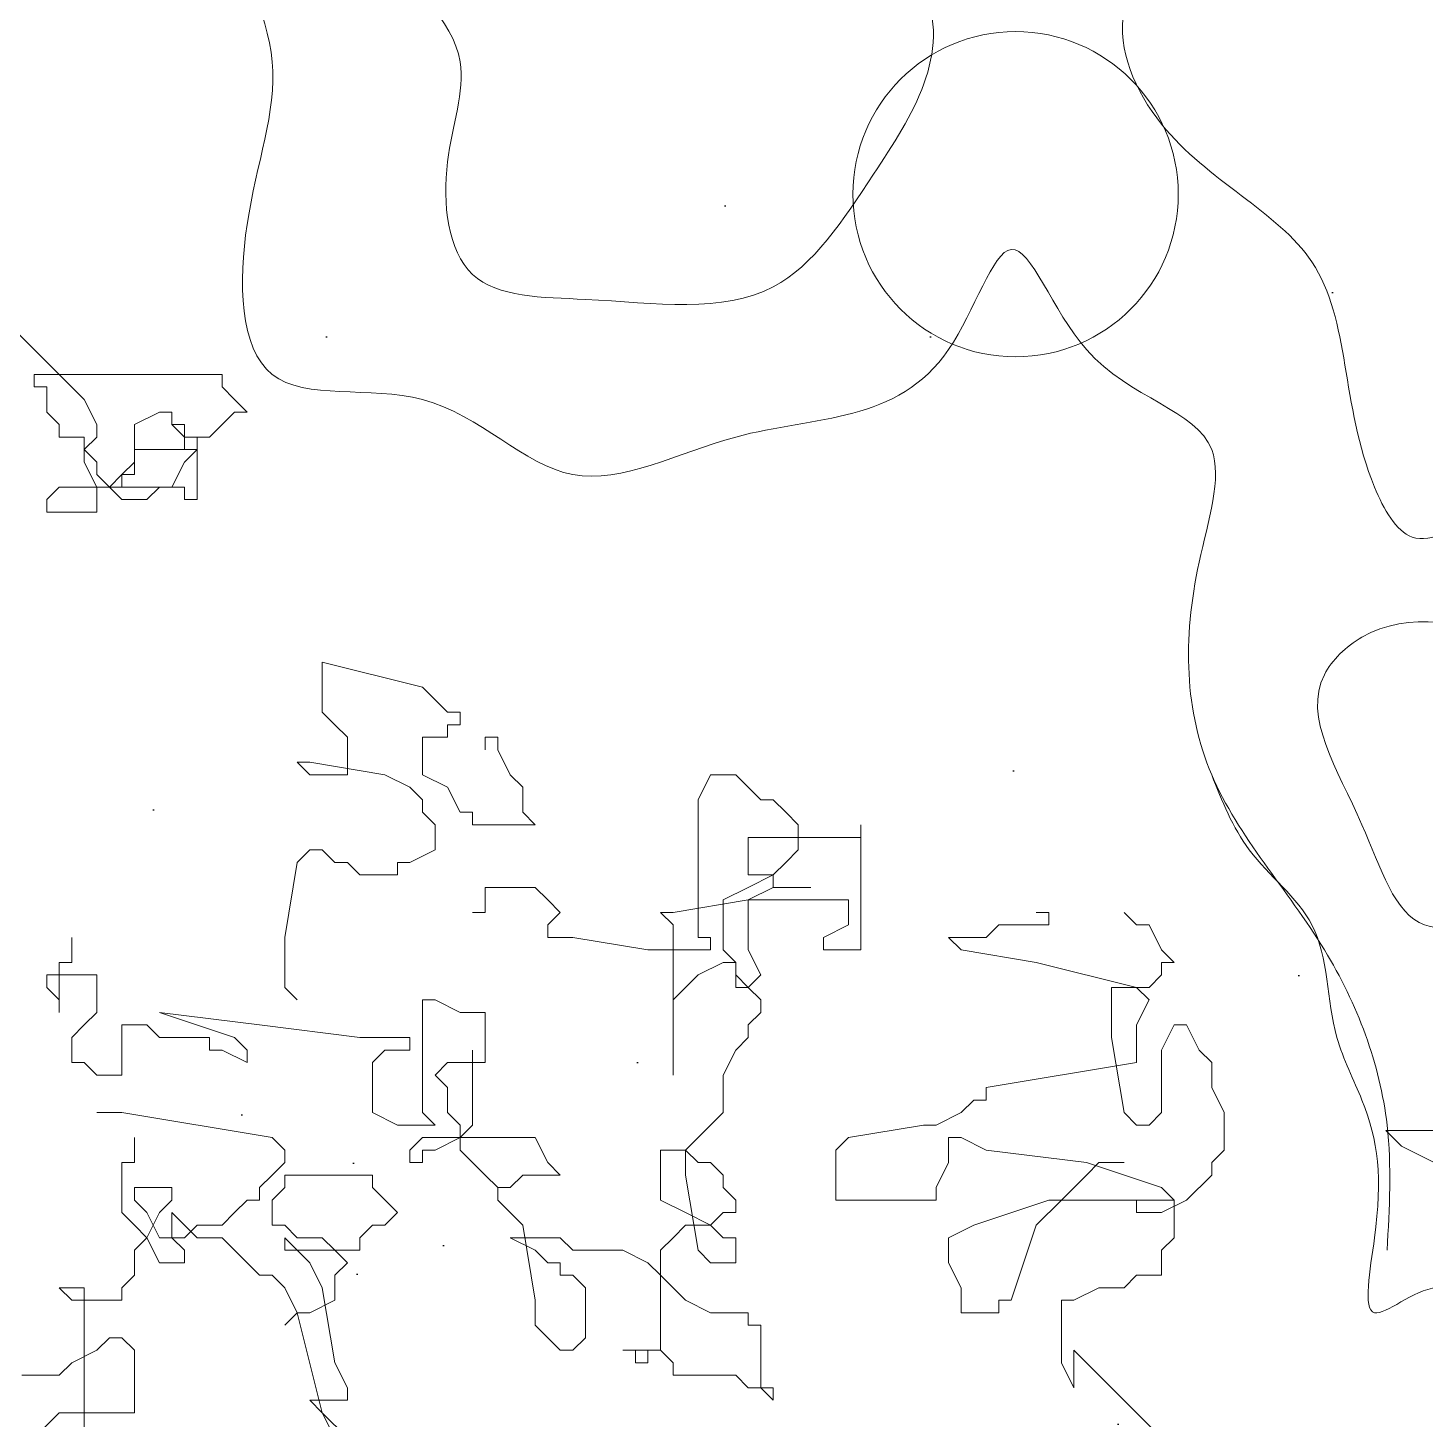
# Model space of a CAD drawing. Extents: x -95 to 325, y -1215 to -918.
# Drawn here: x 86.81 to 94.1, y -1081.7 to -1074.44 of the extents above; entities that cross this region are included whole.
import ezdxf

# ---------------------------------------------------------------- set-up
doc = ezdxf.new("R2010")
doc.units = 0
doc.layers.get('0').update_dxf_attribs({"linetype": 'CONTINUOUS'})
for name, color, linetype in [('尺寸标注', 7, 'CONTINUOUS'), ('福建茶', 76, 'CONTINUOUS'), ('马尼拉草', 80, 'CONTINUOUS')]:
    doc.layers.add(name, color=color, linetype=linetype)

# ---------------------------------------------------------------- blocks, each defined once
blk = doc.blocks.new('tulia')
at = {"color": 3, "lineweight": 0}
for p, q in [((206.8067, 268.881), (206.8067, 269.5012)), ((202.701, 269.4535), (202.9875, 269.1672)), ((205.8997, 269.358), (205.8042, 269.4535)), ((205.8519, 269.4535), (205.8997, 269.358)), ((206.9977, 269.4535), (206.9022, 269.358)), ((205.9474, 269.3103), (205.8997, 269.358)), ((205.8997, 269.358), (205.9951, 268.9764)), ((206.9022, 269.358), (206.6158, 269.358)), ((206.6158, 269.358), (206.6158, 269.1195)), ((204.181, 269.2626), (204.181, 269.3103)), ((204.181, 269.3103), (204.2287, 269.2626)), ((205.8042, 269.3103), (205.9474, 269.3103)), ((205.8042, 269.2626), (205.8042, 269.3103)), ((203.0352, 269.1195), (203.0352, 269.2626)), ((203.0352, 269.2626), (203.083, 269.1672)), ((204.2765, 269.2626), (204.181, 269.2626)), ((204.2287, 269.2626), (204.2287, 269.0241)), ((204.3242, 269.2149), (204.2765, 269.2626)), ((204.5629, 269.2149), (204.3242, 269.2149)), ((204.5629, 269.1672), (204.5629, 269.2149)), ((205.8519, 269.1672), (205.8042, 269.2626)), ((206.8545, 269.1672), (206.9022, 269.2149)), ((206.9022, 269.2149), (207.0454, 269.2149)), ((202.9875, 269.1672), (203.0352, 269.1195)), ((203.083, 269.1672), (203.083, 268.9287)), ((204.6107, 269.1195), (204.5629, 269.1672)), ((204.6584, 269.1195), (204.6584, 269.1672)), ((204.6584, 269.1672), (204.7061, 269.1672)), ((204.7061, 269.1672), (204.7061, 269.1195)), ((205.8997, 268.881), (205.8519, 269.1672)), ((206.759, 269.1195), (206.8545, 269.1672)), ((204.6107, 268.8333), (204.6107, 269.1195)), ((204.6107, 269.1195), (204.6584, 269.1195)), ((204.7539, 269.1195), (204.6107, 269.1195)), ((204.7061, 269.1195), (204.7539, 269.1195)), ((204.9448, 269.1195), (204.8971, 269.0718)), ((204.9926, 269.1195), (204.9448, 269.1195)), ((205.0403, 269.0718), (204.9926, 269.1195)), ((206.6158, 269.1195), (206.6635, 269.0718)), ((206.7113, 269.0718), (206.759, 269.1195)), ((204.8971, 269.0718), (204.8971, 268.881)), ((205.0881, 269.0241), (205.0403, 269.0718)), ((206.6635, 269.0718), (206.7113, 269.0718)), ((204.2287, 269.0241), (204.2765, 269.0241)), ((204.2765, 269.0241), (204.2765, 268.9764)), ((205.0881, 268.9287), (205.0881, 269.0241)), ((206.0429, 269.0241), (205.9951, 268.9764)), ((203.3217, 268.9287), (203.3217, 268.9764)), ((203.3217, 268.9764), (203.4649, 268.9764)), ((203.4649, 268.9764), (203.4649, 268.881)), ((204.2765, 268.9764), (204.4197, 268.9764)), ((204.4197, 268.9764), (204.5152, 268.9287)), ((205.9474, 268.9764), (205.8519, 268.9287)), ((205.9951, 268.9764), (205.9474, 268.9764)), ((205.9951, 268.9764), (206.0429, 268.881)), ((203.0352, 268.9287), (202.9397, 268.881)), ((203.083, 268.9287), (203.0352, 268.9287)), ((203.1784, 268.6425), (203.2739, 268.9287)), ((203.2739, 268.9287), (203.3217, 268.9287)), ((204.5152, 268.9287), (204.5629, 268.881)), ((205.1358, 268.6425), (205.0881, 268.9287)), ((205.8519, 268.9287), (205.8519, 268.8333)), ((206.6635, 268.881), (206.6635, 268.9287)), ((206.6635, 268.9287), (206.8545, 268.9287)), ((206.8545, 268.9287), (206.9022, 268.881)), ((202.8442, 268.881), (202.7965, 268.8333)), ((202.9397, 268.881), (202.8442, 268.881)), ((203.4649, 268.881), (203.5126, 268.7856)), ((204.5629, 268.881), (204.6107, 268.8333)), ((204.8971, 268.881), (204.9448, 268.8333)), ((205.9474, 268.7856), (205.8997, 268.881)), ((206.0429, 268.881), (206.0906, 268.8333)), ((206.6158, 268.8333), (206.6635, 268.881)), ((206.9022, 268.881), (206.8067, 268.881)), ((202.7965, 268.8333), (202.701, 268.8333)), ((202.701, 268.8333), (202.701, 268.7379)), ((204.6584, 268.7856), (204.6107, 268.8333)), ((204.6107, 268.8333), (204.6107, 268.7379)), ((204.9448, 268.8333), (204.9926, 268.8333)), ((204.9926, 268.8333), (204.9926, 268.7856)), ((205.8519, 268.8333), (205.8042, 268.7856)), ((206.0906, 268.8333), (206.1384, 268.8333)), ((206.1384, 268.8333), (206.1861, 268.7856)), ((206.6158, 268.7379), (206.6158, 268.8333)), ((202.701, 268.7379), (202.6533, 268.6902)), ((203.5126, 268.7856), (203.5126, 268.6902)), ((204.3242, 268.6902), (204.3242, 268.7856)), ((204.3242, 268.7856), (204.4197, 268.7856)), ((204.4197, 268.7856), (204.4674, 268.7379)), ((204.4674, 268.7379), (204.5152, 268.4517)), ((204.6107, 268.7379), (204.5629, 268.6902)), ((204.7539, 268.7379), (204.6584, 268.7856)), ((204.9448, 268.7379), (204.7539, 268.7379)), ((204.9926, 268.6902), (204.9448, 268.7379)), ((204.9926, 268.7856), (205.0403, 268.7856)), ((205.0403, 268.7856), (205.0881, 268.7379)), ((205.0881, 268.7379), (205.1835, 268.6902)), ((205.7564, 268.7379), (205.9951, 268.7379)), ((205.7564, 268.6902), (205.7564, 268.7379)), ((205.8042, 268.7856), (205.8519, 268.7379)), ((205.8519, 268.7379), (205.8997, 268.6902)), ((205.9951, 268.7379), (205.9474, 268.7856)), ((205.9951, 268.7379), (206.0429, 268.6902)), ((206.0429, 268.7379), (205.9951, 268.7379)), ((206.0429, 268.6902), (206.0429, 268.7379)), ((206.1861, 268.7856), (206.2338, 268.7379)), ((206.2338, 268.7379), (206.2816, 268.6902)), ((206.4248, 268.7379), (206.4248, 268.7856)), ((206.4248, 268.7856), (206.5203, 268.7856)), ((206.4725, 268.6902), (206.4248, 268.7379)), ((206.5203, 268.7856), (206.568, 268.6902)), ((206.568, 268.6902), (206.6158, 268.7379)), ((202.6533, 268.6902), (202.6533, 268.5471)), ((203.5126, 268.6902), (203.4171, 268.6425)), ((204.372, 268.6902), (204.3242, 268.6902)), ((204.4197, 268.6425), (204.372, 268.6902)), ((204.5629, 268.6902), (204.5152, 268.6425)), ((205.1835, 268.6902), (204.9926, 268.6902)), ((205.7087, 268.6425), (205.7564, 268.6902)), ((205.8997, 268.6902), (205.9951, 268.6902)), ((205.9951, 268.6902), (206.0429, 268.6425)), ((206.2816, 268.6902), (206.3771, 268.6902)), ((206.3771, 268.6425), (206.4248, 268.6902)), ((206.3771, 268.6902), (206.4725, 268.5948)), ((206.4248, 268.6902), (206.5203, 268.6902)), ((206.4725, 268.5948), (206.4725, 268.6902)), ((206.5203, 268.6902), (206.568, 268.5948)), ((206.5203, 268.5948), (206.568, 268.6902)), ((206.568, 268.6902), (206.6158, 268.6425)), ((203.083, 268.5471), (203.1784, 268.6425)), ((203.4171, 268.6425), (203.1307, 268.5471)), ((204.4197, 268.6425), (204.372, 268.5948)), ((204.5152, 268.6425), (204.4197, 268.6425)), ((204.5152, 268.5948), (204.4197, 268.6425)), ((205.2313, 268.5471), (205.1358, 268.6425)), ((205.6132, 268.5948), (205.661, 268.6425)), ((205.661, 268.6425), (205.7087, 268.6425)), ((206.0429, 268.6425), (206.0906, 268.6425)), ((206.0906, 268.6425), (206.0906, 268.5471)), ((206.2338, 268.5948), (206.2816, 268.6425)), ((206.2816, 268.6425), (206.3771, 268.6425)), ((206.6158, 268.6425), (206.6635, 268.5948)), ((202.701, 268.5948), (202.6055, 268.5471)), ((202.7965, 268.5948), (202.701, 268.5948)), ((202.7965, 268.5471), (202.7965, 268.5948)), ((204.372, 268.5948), (204.3242, 268.5948)), ((204.3242, 268.5948), (204.3242, 268.5471)), ((204.6107, 268.5471), (204.5152, 268.5948)), ((205.7087, 268.4994), (205.6132, 268.5948)), ((206.1861, 268.5471), (206.2338, 268.5948)), ((206.4725, 268.5471), (206.5203, 268.5948)), ((206.568, 268.5948), (206.6158, 268.5471)), ((206.6635, 268.5948), (206.6635, 268.4039)), ((202.6055, 268.5471), (202.5101, 268.4517)), ((202.6533, 268.5471), (202.7965, 268.5471)), ((203.1307, 268.5471), (202.6533, 268.5471)), ((202.6533, 268.5471), (202.701, 268.4994)), ((202.9875, 268.4517), (203.083, 268.5471)), ((203.5604, 268.4994), (203.5604, 268.5471)), ((203.5604, 268.5471), (203.9423, 268.5471)), ((203.9423, 268.5471), (203.9423, 268.3562)), ((204.3242, 268.5471), (204.372, 268.4994)), ((204.6107, 268.3562), (204.6107, 268.5471)), ((205.2313, 268.5471), (205.2313, 268.4994)), ((205.2313, 268.4994), (205.2313, 268.5471)), ((206.0906, 268.5471), (206.0429, 268.4994)), ((206.1384, 268.4994), (206.1384, 268.5471)), ((206.1384, 268.5471), (206.1861, 268.5471)), ((206.4725, 268.4994), (206.4725, 268.5471)), ((206.6158, 268.5471), (206.6158, 268.4994)), ((202.701, 268.4994), (202.9875, 268.4039)), ((203.5126, 268.4039), (203.5604, 268.4994)), ((204.372, 268.4994), (204.372, 268.4517)), ((205.1358, 268.4517), (205.1835, 268.4994)), ((205.1835, 268.4994), (205.2313, 268.4994)), ((205.2313, 268.4994), (205.279, 268.4517)), ((205.7087, 268.4517), (205.7087, 268.4994)), ((206.0429, 268.4994), (206.0429, 268.4517)), ((206.0906, 268.4517), (206.1384, 268.4994)), ((206.6158, 268.4994), (206.4725, 268.4994)), ((202.5101, 268.4517), (202.5101, 268.4039)), ((202.9397, 268.4039), (202.9875, 268.4517)), ((204.372, 268.4517), (204.4197, 268.4039)), ((204.5152, 268.4517), (204.5152, 268.3562)), ((205.0403, 268.4039), (204.9926, 268.4517)), ((204.9926, 268.4517), (205.1358, 268.4517)), ((205.279, 268.4517), (205.3268, 268.4039)), ((206.0429, 268.4517), (205.7087, 268.4517)), ((206.0429, 268.4039), (206.0906, 268.4517)), ((201.6671, 268.4014), (201.7865, 268.3418)), ((202.5101, 268.4039), (202.4623, 268.3562)), ((202.8442, 268.4039), (202.9397, 268.4039)), ((202.9875, 268.4039), (203.3694, 268.3562)), ((203.5126, 268.3085), (203.5126, 268.4039)), ((204.4197, 268.4039), (204.4674, 268.4039)), ((204.4674, 268.4039), (204.5152, 268.3562)), ((205.0881, 268.3085), (205.0403, 268.4039)), ((205.3268, 268.4039), (205.3745, 268.3562)), ((205.5177, 268.3562), (205.5177, 268.4039)), ((205.5177, 268.4039), (205.5655, 268.4039)), ((205.5655, 268.4039), (205.5655, 268.3562)), ((206.0429, 268.3562), (206.0429, 268.4039)), ((206.6635, 268.4039), (206.6158, 268.4039)), ((206.6158, 268.4039), (206.6158, 268.3085)), ((201.7865, 268.3418), (201.8462, 268.2821)), ((202.4623, 268.3562), (202.4623, 268.2131)), ((203.3694, 268.3562), (203.4649, 268.3085)), ((203.9423, 268.3562), (203.8945, 268.3085)), ((204.5152, 268.3562), (204.4197, 268.2608)), ((204.5152, 268.3562), (204.6107, 268.3562)), ((205.3745, 268.3085), (205.47, 268.3562)), ((205.3745, 268.3562), (205.3745, 268.2608)), ((205.47, 268.3562), (205.5177, 268.3562)), ((205.5655, 268.3562), (205.5177, 268.3085)), ((206.0906, 268.3085), (206.0429, 268.3562)), ((201.8462, 268.2821), (201.6073, 268.2821)), ((202.701, 268.2131), (202.7488, 268.2608)), ((202.7488, 268.2608), (202.7965, 268.2608)), ((202.7965, 268.2608), (202.8442, 268.2131)), ((203.4649, 268.3085), (203.5126, 268.3085)), ((203.5604, 268.2608), (203.4649, 268.2131)), ((203.6081, 268.2608), (203.5604, 268.2608)), ((203.8945, 268.3085), (203.6081, 268.2608)), ((204.4197, 268.2608), (204.372, 268.2131)), ((205.5177, 268.3085), (205.0881, 268.3085)), ((205.3268, 268.2608), (205.3745, 268.3085)), ((205.3268, 267.9746), (205.3268, 268.2608)), ((205.3745, 268.2608), (205.4222, 268.2131)), ((205.5177, 268.2131), (205.47, 268.2608)), ((205.47, 268.2608), (205.6132, 268.2608)), ((205.6132, 268.2608), (205.7087, 268.2131)), ((206.6635, 268.2131), (206.0906, 268.3085)), ((202.4623, 268.2131), (202.5101, 268.1177)), ((202.701, 267.9746), (202.701, 268.2131)), ((202.8442, 268.2131), (202.892, 267.9269)), ((203.4649, 268.2131), (203.4171, 268.1654)), ((204.372, 268.2131), (204.372, 268.07)), ((205.4222, 268.2131), (205.4222, 268.1177)), ((205.5177, 267.7838), (205.5177, 268.2131)), ((205.7087, 268.2131), (205.7087, 268.0223)), ((206.759, 268.2131), (206.6635, 268.2131)), ((203.4171, 268.1654), (203.3694, 268.1654)), ((203.3694, 268.1654), (203.3694, 268.1177)), ((202.5101, 268.1177), (202.5101, 268.0223)), ((203.3694, 268.1177), (202.7965, 268.0223)), ((205.4222, 268.1177), (205.47, 268.07)), ((204.372, 268.07), (204.3242, 267.9746)), ((204.5629, 267.7838), (204.5629, 268.07)), ((204.5629, 268.07), (204.5629, 267.4976)), ((205.47, 268.07), (205.4222, 268.0223)), ((206.6635, 267.8792), (206.6635, 268.07)), ((206.6635, 268.07), (206.759, 268.07)), ((206.759, 268.07), (206.8067, 268.0223)), ((202.5101, 268.0223), (202.5578, 267.9746)), ((202.7965, 268.0223), (202.7965, 267.8792)), ((205.4222, 268.0223), (205.279, 268.0223)), ((205.279, 268.0223), (205.279, 267.8315)), ((205.7087, 268.0223), (205.661, 267.9746)), ((206.1861, 267.9746), (206.1861, 268.0223)), ((206.1861, 268.0223), (206.2816, 267.9746)), ((206.8067, 268.0223), (206.8545, 268.0223)), ((206.8545, 268.0223), (206.8545, 267.9269)), ((202.5578, 267.9746), (202.6055, 267.8792)), ((202.6533, 267.8792), (202.701, 267.9746)), ((204.3242, 267.9746), (204.2765, 267.9269)), ((205.661, 267.9746), (205.5655, 267.9746)), ((205.5655, 267.9746), (205.5655, 267.9269)), ((206.2338, 267.9269), (206.1861, 267.9746)), ((206.2816, 267.9746), (206.3293, 267.9746)), ((206.3293, 267.9746), (206.3293, 267.9269)), ((202.892, 267.9269), (202.892, 267.7361)), ((204.2765, 267.9269), (204.2765, 267.8792)), ((205.5655, 267.9269), (205.7564, 267.9269)), ((205.7564, 267.9269), (206.1384, 267.8792)), ((206.5203, 267.8315), (206.2338, 267.9269)), ((206.3293, 267.9269), (206.5203, 267.9269)), ((206.5203, 267.9269), (206.568, 267.8792)), ((206.8545, 267.9269), (206.8067, 267.8792)), ((202.6055, 267.8792), (202.6533, 267.8792)), ((202.7965, 267.8792), (202.7488, 267.7838)), ((204.2765, 267.8792), (204.2287, 267.8315)), ((204.2287, 267.8315), (204.2287, 267.7838)), ((205.279, 267.8315), (205.3745, 267.8315)), ((205.3745, 267.8315), (205.47, 267.7838)), ((206.1384, 267.8792), (206.5203, 267.8315)), ((206.568, 267.8792), (206.6635, 267.8792)), ((206.8067, 267.8792), (206.759, 267.8315)), ((206.759, 267.8315), (206.759, 267.6884)), ((206.9022, 267.6884), (206.9022, 267.8315)), ((206.9022, 267.8315), (206.9022, 267.7838)), ((202.7488, 267.7838), (202.7965, 267.7361)), ((204.2287, 267.7838), (204.2765, 267.7361)), ((204.4674, 267.6884), (204.5629, 267.7838)), ((205.47, 267.7838), (205.5177, 267.7838)), ((206.0429, 267.7361), (205.9951, 267.7838)), ((206.9022, 267.7838), (206.95, 267.7361)), ((202.7488, 267.7361), (202.701, 267.6884)), ((202.892, 267.7361), (202.7488, 267.7361)), ((202.7965, 267.7361), (203.1784, 267.6407)), ((204.2287, 267.6884), (204.2765, 267.7361)), ((204.2765, 267.7361), (204.3242, 267.6884)), ((204.2765, 267.7361), (204.3242, 267.7361)), ((204.3242, 267.7361), (204.3242, 267.6407)), ((206.0429, 267.5453), (206.0429, 267.7361)), ((206.95, 267.7361), (206.95, 267.6884)), ((202.701, 267.6884), (202.701, 267.6407)), ((204.2765, 267.593), (204.2287, 267.6884)), ((204.3242, 267.6884), (204.3242, 267.6407)), ((204.372, 267.6407), (204.4674, 267.6884)), ((206.759, 267.6884), (206.9022, 267.6884)), ((206.95, 267.6884), (206.9022, 267.6884)), ((206.9022, 267.6884), (206.9022, 267.6407)), ((202.701, 267.6407), (202.6533, 267.6407)), ((202.6533, 267.6407), (202.701, 267.593)), ((203.1784, 267.6407), (203.4649, 267.593)), ((204.3242, 267.6407), (204.372, 267.6407)), ((204.3242, 267.6407), (204.372, 267.593)), ((206.9022, 267.6407), (206.8545, 267.6407)), ((206.8545, 267.6407), (206.8545, 267.5453)), ((202.701, 267.593), (202.7488, 267.4976)), ((203.4649, 267.593), (203.5126, 267.5453)), ((203.8468, 267.1159), (203.8468, 267.593)), ((203.8468, 267.593), (203.99, 267.593)), ((203.99, 267.593), (203.99, 267.5453)), ((204.2765, 267.4021), (204.2765, 267.593)), ((204.372, 267.593), (204.372, 267.4021)), ((204.4197, 267.5453), (204.4197, 267.593)), ((204.4197, 267.593), (204.6584, 267.593)), ((204.6584, 267.593), (204.9448, 267.5453)), ((203.3694, 267.5453), (203.3217, 267.4976)), ((203.5126, 267.5453), (203.3694, 267.5453)), ((203.99, 267.5453), (203.8945, 267.4976)), ((204.4674, 267.5453), (204.4197, 267.5453)), ((204.4674, 267.0205), (204.4674, 267.5453)), ((204.9448, 267.5453), (205.0403, 267.5453)), ((205.0403, 267.5453), (205.0403, 267.4976)), ((205.9951, 267.259), (206.0429, 267.5453)), ((202.7488, 267.4976), (202.7965, 267.4976)), ((202.7965, 267.4976), (202.8442, 267.4498)), ((203.3217, 267.4976), (203.1307, 267.4976)), ((203.1307, 267.4976), (203.1307, 267.4498)), ((203.8945, 267.4976), (203.8945, 267.4021)), ((204.5629, 267.4976), (204.6107, 267.4498)), ((205.0403, 267.4976), (204.9926, 267.4498)), ((203.1307, 267.4498), (203.1784, 267.4498)), ((204.5629, 267.4498), (204.2765, 267.4021)), ((204.6107, 267.4498), (204.5629, 267.4498)), ((204.9926, 267.4498), (205.0403, 267.4021)), ((205.279, 267.3544), (205.279, 267.4498)), ((205.279, 267.4498), (205.3268, 267.4498)), ((203.8945, 267.4021), (204.2765, 267.4021)), ((204.181, 267.3544), (204.0378, 267.3544)), ((204.0378, 267.3544), (204.181, 267.3544)), ((204.2765, 267.4021), (204.181, 267.3544)), ((204.181, 267.3544), (204.181, 267.3067)), ((204.2765, 267.3544), (204.181, 267.3067)), ((204.372, 267.4021), (204.2765, 267.3544)), ((205.0403, 267.4021), (205.0881, 267.3544)), ((205.0881, 267.3544), (205.279, 267.3544)), ((204.181, 267.3067), (204.1332, 267.259)), ((204.181, 267.3067), (204.2765, 267.3067)), ((204.2765, 267.3067), (204.2765, 267.1636)), ((205.6132, 267.259), (205.6132, 267.3067)), ((205.6132, 267.3067), (205.7564, 267.3067)), ((205.7564, 267.3067), (205.8042, 267.259)), ((204.1332, 267.259), (204.0855, 267.2113)), ((205.47, 267.2113), (205.5655, 267.259)), ((205.5655, 267.259), (205.6132, 267.259)), ((205.8042, 267.259), (205.8519, 267.259)), ((205.8519, 267.259), (205.8997, 267.2113)), ((205.9474, 267.2113), (205.9951, 267.259)), ((204.0855, 267.2113), (204.0855, 267.1159)), ((205.47, 267.1159), (205.47, 267.2113)), ((205.8997, 267.2113), (205.9474, 267.2113)), ((204.2765, 267.1636), (203.8468, 267.1636)), ((203.8468, 267.1636), (203.8468, 267.1159)), ((204.0855, 267.1159), (204.1332, 267.0682)), ((205.1358, 267.0682), (205.0881, 267.1159)), ((205.0881, 267.1159), (205.3268, 267.1159)), ((205.3268, 267.1159), (205.3268, 267.0682)), ((205.5177, 267.0682), (205.47, 267.1159)), ((204.1332, 267.0682), (204.181, 267.0205)), ((205.1358, 266.9728), (205.1358, 267.0682)), ((205.3268, 267.0682), (205.3745, 267.0682)), ((205.3745, 267.0682), (205.4222, 266.9728)), ((205.5177, 267.0205), (205.5177, 267.0682)), ((204.181, 267.0205), (204.2287, 267.0205)), ((204.2287, 267.0205), (204.2765, 266.9728)), ((204.4197, 266.9251), (204.4674, 267.0205)), ((205.5655, 266.9728), (205.5177, 267.0205)), ((204.2765, 266.9728), (204.3242, 266.9251)), ((204.3242, 266.9251), (204.4197, 266.9251)), ((205.1835, 266.9251), (205.1358, 266.9728)), ((205.2313, 266.8297), (205.1835, 266.9251)), ((205.4222, 266.9728), (205.5177, 266.9251)), ((205.5177, 266.9251), (205.5177, 266.782)), ((205.661, 266.9251), (205.5655, 266.9728)), ((205.9474, 266.8774), (205.661, 266.9251)), ((205.8042, 266.9251), (205.9474, 266.9251)), ((205.8042, 266.782), (205.8042, 266.9251)), ((205.9474, 266.9251), (205.9951, 266.8774)), ((205.9951, 266.8774), (205.9474, 266.8774)), ((205.2313, 266.782), (205.2313, 266.8297)), ((205.279, 266.8297), (205.279, 266.782)), ((205.279, 266.782), (205.2313, 266.782)), ((205.5177, 266.782), (205.4222, 266.782)), ((205.4222, 266.782), (205.4222, 266.7343)), ((205.8519, 266.7343), (205.8042, 266.782)), ((205.4222, 266.7343), (205.3745, 266.7343)), ((205.3745, 266.7343), (205.3745, 266.6866)), ((205.8997, 266.6866), (205.8519, 266.7343)), ((205.3745, 266.6866), (205.4222, 266.6866)), ((205.4222, 266.6866), (205.5177, 266.5912)), ((205.8997, 266.4958), (205.8997, 266.6866)), ((205.5177, 266.5912), (205.8997, 266.4958)), ((206.759, 265.8279), (206.759, 265.9233)), ((206.759, 265.9233), (206.95, 265.9233)), ((206.95, 265.9233), (206.95, 265.8756)), ((206.4248, 265.8756), (206.3771, 265.8756)), ((206.3771, 265.8756), (206.3771, 265.6848)), ((206.4248, 265.8279), (206.4248, 265.8756)), ((206.5203, 265.8279), (206.568, 265.8756)), ((206.568, 265.8756), (206.6635, 265.8756)), ((206.6635, 265.8756), (206.7113, 265.8279)), ((206.95, 265.8756), (206.9022, 265.8279)), ((206.4248, 265.7325), (206.4725, 265.8279)), ((206.9022, 265.8279), (206.4248, 265.8279)), ((206.4725, 265.8279), (206.5203, 265.8279)), ((206.7113, 265.8279), (206.6635, 265.7802)), ((206.6635, 265.7802), (206.6635, 265.8279)), ((206.6635, 265.8279), (206.7113, 265.8279)), ((206.7113, 265.8279), (206.759, 265.7802)), ((206.8067, 265.7325), (206.759, 265.8279)), ((206.6635, 265.7802), (206.6158, 265.7325)), ((206.6158, 265.5894), (206.6158, 265.7802)), ((206.6158, 265.7802), (206.6635, 265.7802)), ((206.759, 265.7802), (206.759, 265.7325)), ((206.3771, 265.6848), (206.4248, 265.7325)), ((206.6158, 265.7325), (206.6158, 265.6848)), ((206.759, 265.7325), (206.8067, 265.6848)), ((206.8067, 265.6371), (206.8067, 265.7325)), ((206.3771, 265.6371), (206.3771, 265.6848)), ((206.3771, 265.6848), (206.4248, 265.6848)), ((206.6158, 265.6848), (206.4248, 265.6848)), ((206.4248, 265.6848), (206.4248, 265.6371)), ((206.4248, 265.6848), (206.4248, 265.5894)), ((206.8067, 265.6848), (206.759, 265.6371)), ((206.3293, 265.6371), (206.2338, 265.5417)), ((206.4248, 265.6371), (206.3293, 265.6371)), ((206.4248, 265.6371), (206.3771, 265.6371)), ((206.4725, 265.5894), (206.4248, 265.6371)), ((206.759, 265.6371), (206.759, 265.5894)), ((206.9022, 265.6371), (206.8067, 265.6371)), ((206.9022, 265.5894), (206.9022, 265.6371)), ((206.2338, 265.5417), (206.1861, 265.5417)), ((206.1861, 265.5417), (206.2338, 265.4939)), ((206.4248, 265.5894), (206.4725, 265.5894)), ((206.4725, 265.5894), (206.4725, 265.5417)), ((206.4725, 265.5417), (206.5203, 265.5417)), ((206.5203, 265.5417), (206.6158, 265.5894)), ((206.759, 265.5894), (206.8067, 265.4939)), ((206.95, 265.5417), (206.9022, 265.5894)), ((206.95, 265.4462), (206.95, 265.5417)), ((206.2338, 265.4939), (206.2816, 265.4462)), ((206.8067, 265.4939), (207.0932, 265.2077)), ((206.2816, 265.4462), (206.2816, 265.3985)), ((206.9977, 265.4462), (206.95, 265.4462)), ((206.9977, 265.3985), (206.9977, 265.4462)), ((206.2816, 265.3985), (206.9977, 265.3985))]:
    blk.add_line(p, q, dxfattribs=at)
at = {"color": 34, "lineweight": 0}
blk.add_circle((203.2573, 264.7112), 0.62, dxfattribs=at)
blk.add_spline([(201.8417, 268.7379), (201.8417, 268.2608), (202.0804, 267.593), (202.5101, 266.9251), (202.5578, 266.1141), (202.5101, 265.6848), (202.9875, 265.3031), (203.2739, 264.9215), (203.5126, 265.3031), (204.3242, 265.6371), (204.9448, 265.7802), (205.5177, 265.4939), (206.0906, 265.3985), (206.1861, 264.8261), (206.0906, 264.2059), (206.3293, 263.6335), (206.6635, 263.2041), (207.3319, 262.7748), (208.0957, 262.4885), (208.3822, 262.4885), (208.2867, 262.3931), (207.9048, 262.3931), (206.95, 262.6794), (206.4725, 262.9656), (206.2338, 262.584), (205.8519, 261.8684), (205.6132, 261.2482), (205.47, 260.7235), (205.6132, 260.151), (205.6132, 259.674), (205.47, 259.3877), (205.3268, 259.0538), (205.47, 259.8648), (205.3745, 260.2941), (205.2313, 260.962), (205.4222, 261.5344), (205.8519, 262.3454), (206.1861, 262.8702), (206.1384, 263.2518), (205.7087, 263.7766), (205.3745, 264.2059), (205.4222, 264.5876), (205.3268, 265.0169), (204.8971, 265.1123), (204.181, 265.0646), (203.7991, 264.6353), (203.6081, 263.9197), (203.7036, 263.6335), (203.5604, 263.538), (203.083, 263.1087), (203.083, 262.7271), (203.7513, 262.0115), (204.6107, 261.6776), (205.47, 261.3913), (206.2816, 261.2005), (206.6158, 260.9143), (206.5203, 260.9143), (206.1384, 261.1051), (205.6132, 261.2482), (204.8494, 261.3436), (204.1332, 261.5822), (203.3694, 261.8207), (203.0352, 262.2023), (202.8442, 262.5362), (202.6533, 262.4885), (202.4146, 262.25), (202.0804, 261.9638), (202.0804, 261.5822), (202.0327, 261.3913), (201.8417, 261.439), (201.6985, 261.5822), (201.6985, 261.9638), (201.8894, 262.4408), (202.1759, 262.9179), (202.5101, 263.3949), (202.701, 263.7289), (202.8442, 264.0151), (202.701, 264.4444), (202.1281, 264.9692), (201.8894, 265.8279), (201.7462, 266.0187), (201.2211, 265.7802), (200.9346, 266.0187), (200.5527, 266.1618), (200.6959, 266.2572), (200.7914, 266.3526), (200.7437, 266.5912), (200.9824, 266.6866), (201.3643, 266.448), (201.9372, 266.4003), (202.0804, 266.5435), (201.9372, 267.1159), (201.6985, 267.4976), (201.3643, 267.4498), (200.8391, 267.4498), (200.4095, 267.7838), (199.9798, 268.0223), (200.0753, 268.1654), (200.3617, 268.1177), (200.5527, 267.9269), (201.1733, 267.7361), (201.3643, 267.8315), (201.5552, 267.9269), (201.3643, 268.3085), (201.412, 268.9764), (201.6507, 268.881), (201.8894, 268.9764), (201.8894, 268.6902), (201.9372, 268.1654), (202.0327, 267.9269), (202.1281, 267.4976), (202.3668, 267.2113), (202.5101, 266.9251)], degree=3, dxfattribs=at)
blk = doc.blocks.new('tuli')
at = {"color": 3}
blk.add_blockref('tulia', (-25.9976, 9.2058), dxfattribs=at)

msp = doc.modelspace()

# ---------------------------------------------------------------- hatches: boundary and pattern name
at = {"layer": '尺寸标注'}
h = msp.add_hatch(dxfattribs=at)
h.set_pattern_fill('NET', color=26, scale=0.7, angle=45, style=0)
edge = h.paths.add_edge_path()
edge.add_line((75.0215, -1080.9958), (80.8174, -1097.2921))
edge.add_line((80.8174, -1097.2921), (129.1798, -1097.2921))
edge.add_line((129.1798, -1097.2921), (129.1798, -1082.4912))
edge.add_spline(control_points=[(129.1798, -1082.4912), (125.0333, -1080.8128), (112.5299, -1075.9371), (94.4974, -1090.6798), (80.5931, -1083.0269), (75.0215, -1080.9958)], knot_values=[137.42757, 137.42757, 137.42757, 137.42757, 150.318008, 176.245126, 193.577857, 193.577857, 193.577857, 193.577857], degree=3, periodic=0)
at = {"layer": '马尼拉草'}
h = msp.add_hatch(dxfattribs=at)
h.set_pattern_fill('AR-SAND', color=256, scale=0.1, style=0)
edge = h.paths.add_edge_path()
edge.add_line((129.1798, -1062.289), (129.1798, -1082.4912))
edge.add_spline(control_points=[(129.1798, -1082.4912), (125.0333, -1080.8128), (112.5299, -1075.9371), (91.7374, -1092.9364), (66.7332, -1072.3854), (41.7291, -1092.9391), (16.7497, -1072.5035), (-7.7416, -1091.997), (-23.6436, -1081.1645), (-31.4869, -1079.539)], knot_values=[26.944979, 26.944979, 26.944979, 26.944979, 39.835418, 65.762535, 91.689652, 117.61677, 143.543887, 169.471017, 193.577857, 193.577857, 193.577857, 193.577857], degree=3, periodic=0)
edge.add_line((-31.4869, -1079.539), (-31.4869, -1059.3369))
edge.add_spline(control_points=[(-31.4869, -1059.3369), (-23.6436, -1060.9624), (-7.7416, -1071.7949), (16.7497, -1052.3013), (41.7291, -1072.7369), (66.7332, -1052.1833), (91.7374, -1072.7343), (112.5299, -1055.735), (125.0333, -1060.6107), (129.1798, -1062.289)], knot_values=[26.944979, 26.944979, 26.944979, 26.944979, 51.051819, 76.978949, 102.906066, 128.833183, 154.760301, 180.687418, 193.577857, 193.577857, 193.577857, 193.577857], degree=3, periodic=0)

# ---------------------------------------------------------------- linework, layer by layer
at = {"layer": '福建茶', "lineweight": 9}
msp.add_open_spline([(-31.4869, -1079.539), (-23.6436, -1081.1645), (-7.7416, -1091.997), (16.7497, -1072.5035), (41.7291, -1092.9391), (66.7332, -1072.3854), (91.7374, -1092.9364), (112.5299, -1075.9371), (125.0333, -1080.8128), (129.1798, -1082.4912)], degree=3, knots=[26.944979, 26.944979, 26.944979, 26.944979, 51.051819, 76.978949, 102.906066, 128.833183, 154.760301, 180.687418, 193.577857, 193.577857, 193.577857, 193.577857], dxfattribs=at)

# ---------------------------------------------------------------- block references
at = {"color": 1, "lineweight": 0, "xscale": 1.369095795671456, "yscale": 1.369095796253532, "zscale": 1.369095795696208, "rotation": 180}
msp.add_blockref('tuli', (334.6461, -700.2857), dxfattribs=at)

doc.saveas('drawing.dxf')
